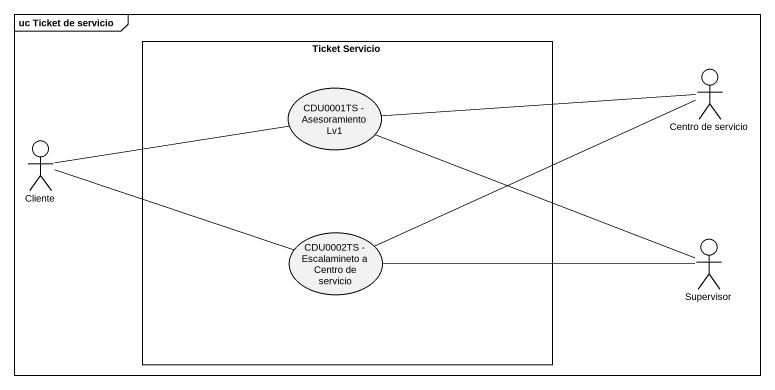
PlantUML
@startuml
mainframe uc Ticket de servicio
rectangle "Ticket Servicio" as Ticket_Servicio {
  usecase "CDU0001TS - Asesoramiento Lv1" as CDU0001TS_Asesoramiento_Lv1
  usecase "CDU0002TS - Escalamineto a Centro de servicio" as CDU0002TS_Escalamineto_a
}
actor "Centro de servicio" as Centro_de_servicio
actor Cliente
actor Supervisor
Centro_de_servicio -left- CDU0001TS_Asesoramiento_Lv1
Centro_de_servicio -left- CDU0002TS_Escalamineto_a
Cliente -right- CDU0001TS_Asesoramiento_Lv1
Cliente -right- CDU0002TS_Escalamineto_a
Supervisor -left- CDU0001TS_Asesoramiento_Lv1
Supervisor -left- CDU0002TS_Escalamineto_a
@enduml
